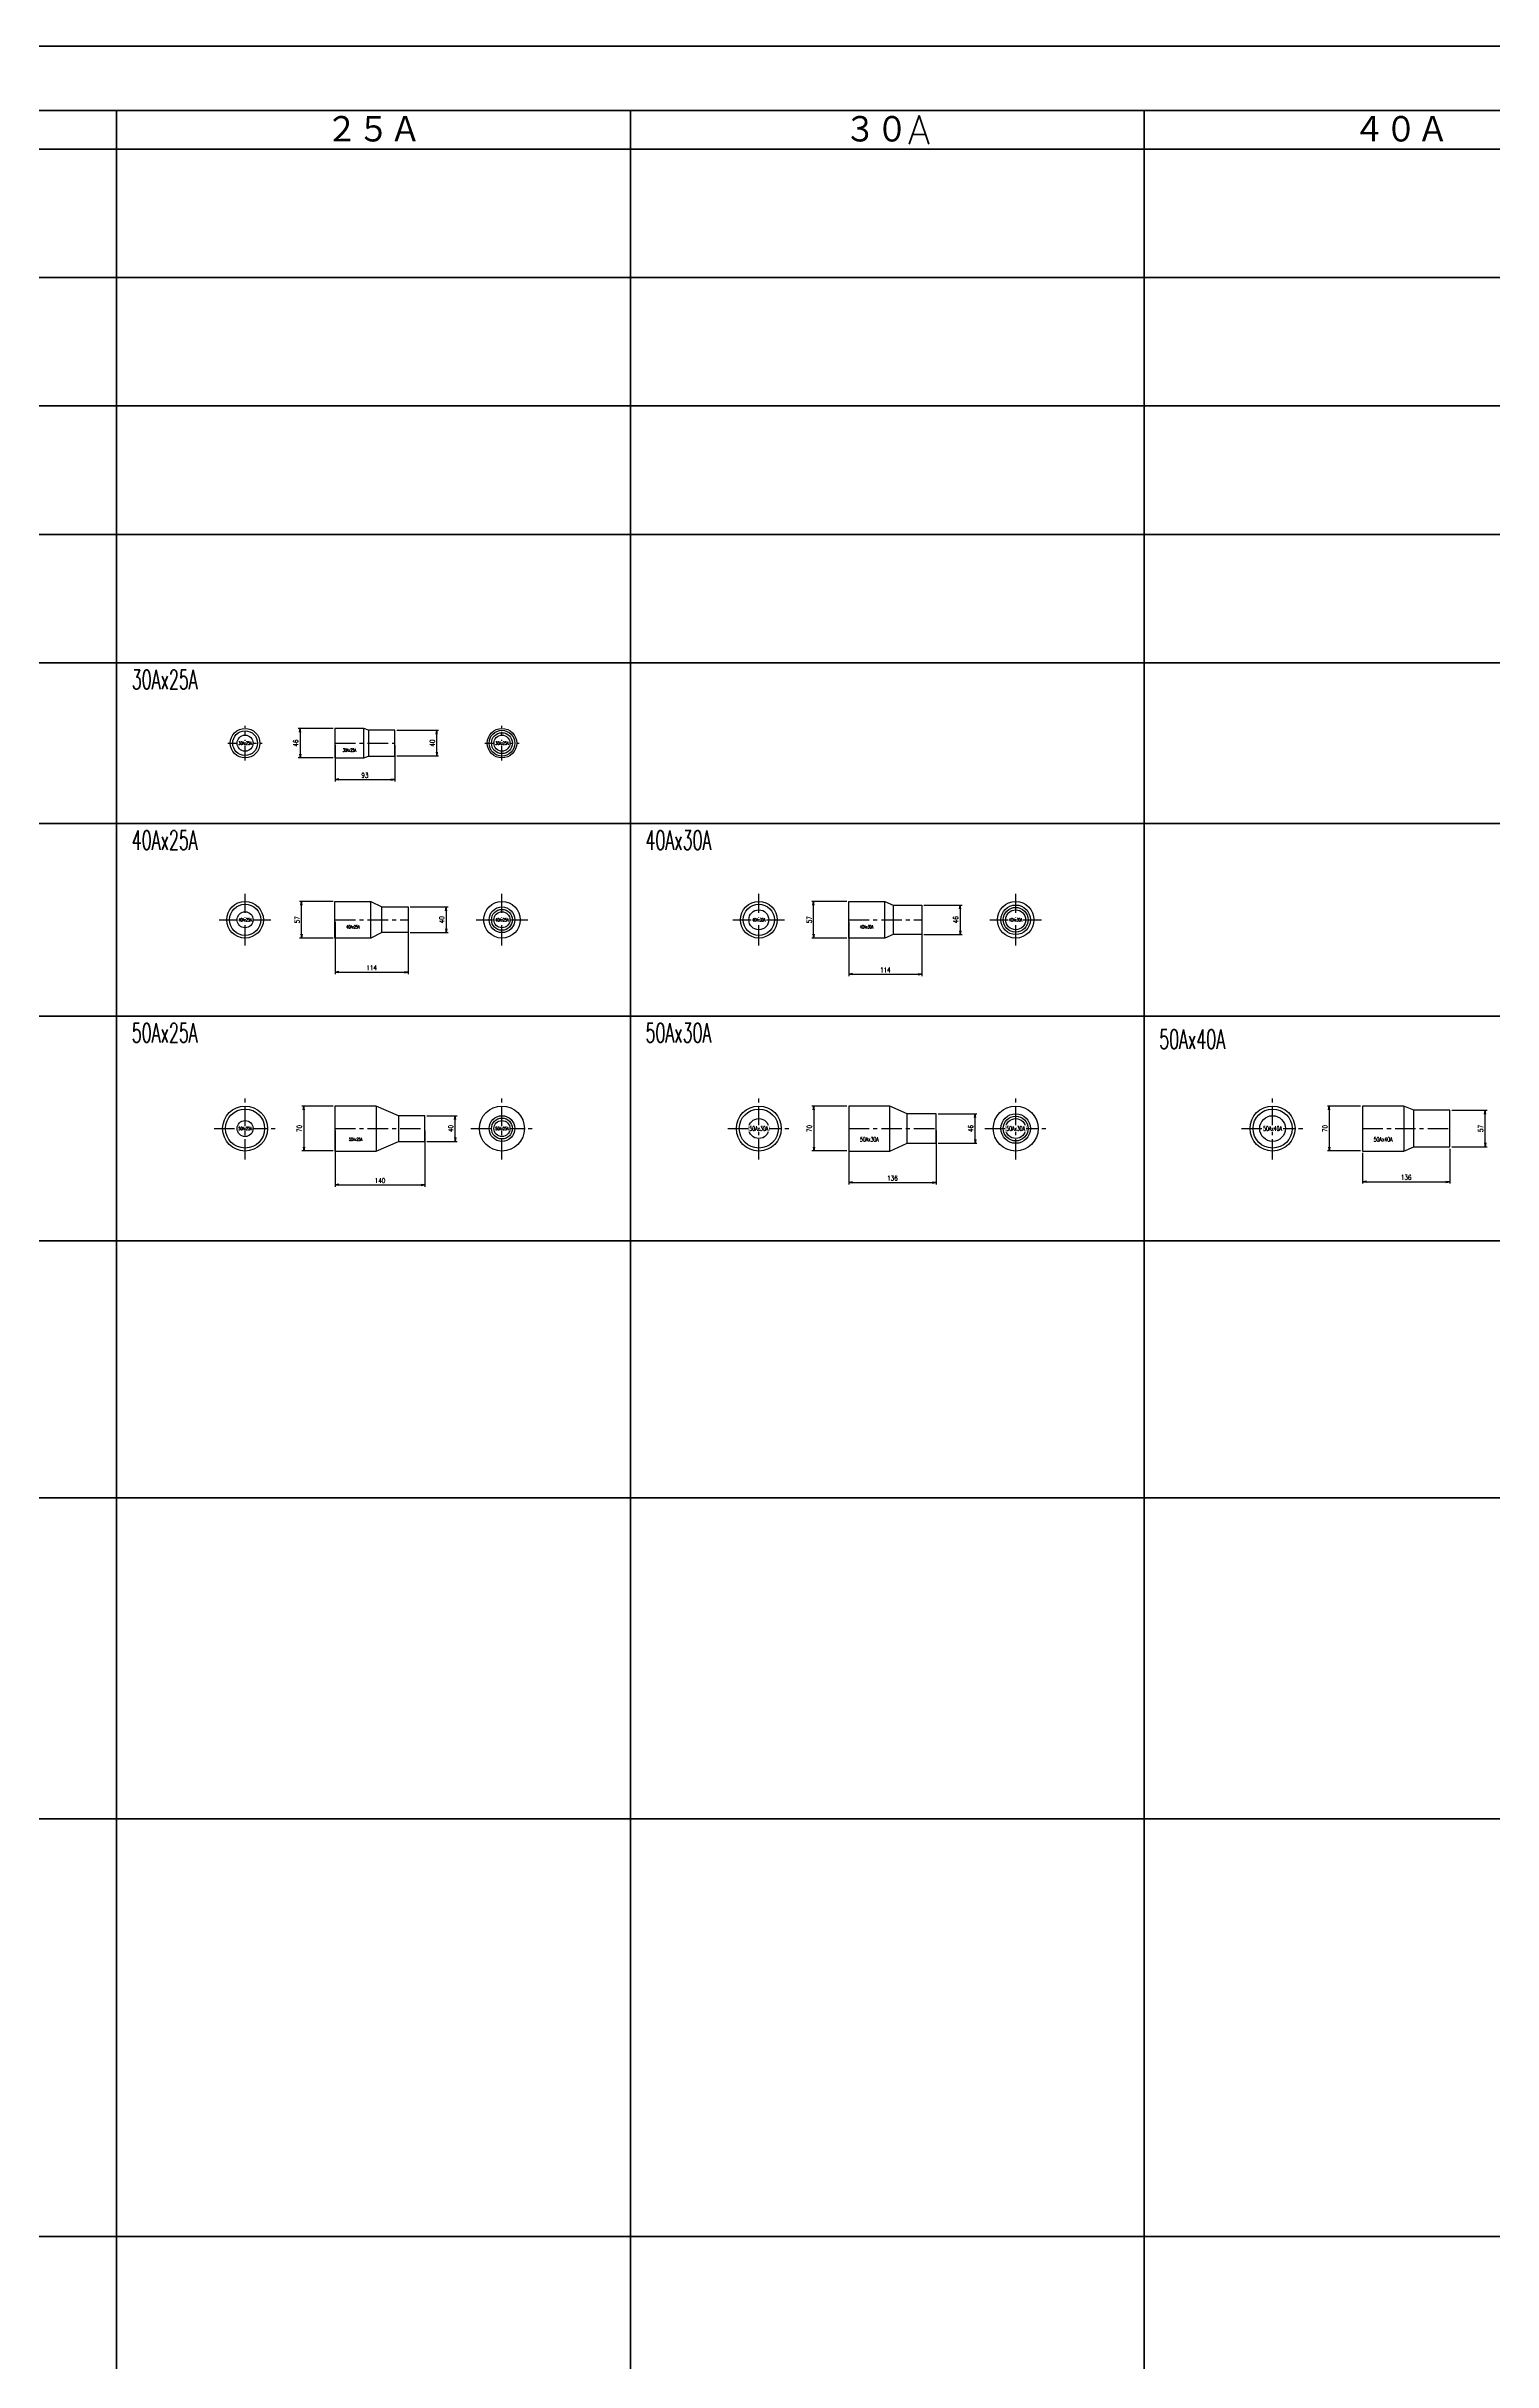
# Model space of a CAD drawing. Header units: millimetres. Extents: x 1711 to 90196, y -23291 to 8516.
# Drawn here: x 6876 to 9128, y -1997 to 1608 of the extents above; entities that cross this region are included whole.
import ezdxf

# ---------------------------------------------------------------- set-up
doc = ezdxf.new("R2010")
doc.units = ezdxf.units.MM
doc.header["$PDMODE"] = 35
doc.linetypes.add('CENTER', pattern=[50.8, 31.75, -6.35, 6.35, -6.35])
doc.layers.add('line', color=153, linetype='Continuous', lineweight=50)
for name, color, linetype in [('寸法', 2, 'Continuous'), ('配管-CVP', 4, 'Continuous'), ('＃配管（PVC)', 21, 'Continuous')]:
    doc.layers.add(name, color=color, linetype=linetype)
doc.styles.add('kpk', font='romans.shx', dxfattribs={"width": 0.7, "bigfont": 'extfont2.shx'})
doc.styles.get("Standard").update_dxf_attribs({"font": 'romans.shx', "bigfont": 'extfont.shx'})
doc.dimstyles.new('KPK-3', dxfattribs={"dimscale": 3, "dimtxt": 2.5, "dimasz": 2, "dimexe": 1, "dimexo": 1, "dimgap": 1, "dimtad": 3, "dimdec": 1, "dimdsep": 46, "dimtxsty": 'kpk', "dimblk": 'OPEN', "dimcen": 2.5, "dimclrd": 2, "dimclre": 2, "dimclrt": 4, "dimadec": 1, "dimazin": 2, "dimtfac": 1, "dimtdec": 1, "dimtmove": 0, "dimatfit": 2, "dimldrblk": 'OPEN', "dimfxl": 0, "dimlwd": -1, "dimlwe": -1, "dimarcsym": 0})

# ---------------------------------------------------------------- blocks, each defined once
blk = doc.blocks.new('_Open')
at = {"color": 0, "linetype": 'ByBlock', "lineweight": -2}
for p, q in [((-1, 0.17), (0, 0)), ((-1, -0.17), (0, 0)), ((0, 0), (-1, 0))]:
    blk.add_line(p, q, dxfattribs=at)
blk = doc.blocks.new('*D2676')
at = {"layer": 'Defpoints', "color": 0, "transparency": 16777216}
for p in [(7325.4, 522.6), (7418.4, 522.6), (7418.4, 465.8)]:
    blk.add_point(p, dxfattribs=at)
at = {"layer": '寸法', "color": 2, "transparency": 16777216}
for p, q in [((7325.4, 519.6), (7325.4, 462.8)), ((7418.4, 519.6), (7418.4, 462.8)), ((7331.4, 465.8), (7412.4, 465.8))]:
    blk.add_line(p, q, dxfattribs=at)
at = {"layer": '寸法', "color": 2, "transparency": 16777216, "xscale": 6, "yscale": 6, "zscale": 6, "rotation": 180}
blk.add_blockref('_Open', (7325.4, 465.8), dxfattribs=at)
at = {"layer": '寸法', "color": 2, "transparency": 16777216, "xscale": 6, "yscale": 6, "zscale": 6}
blk.add_blockref('_Open', (7418.4, 465.8), dxfattribs=at)
at = {"layer": '寸法', "color": 4, "transparency": 16777216, "insert": (7371.9, 472.5), "char_height": 7.5, "attachment_point": 5, "style": 'kpk', "bg_fill": 3, "box_fill_scale": 1.1, "bg_fill_color": 256, "bg_fill_true_color": 13158600, "bg_fill_transparency": 0}
blk.add_mtext('93', dxfattribs=at)
blk = doc.blocks.new('*D2677')
at = {"layer": 'Defpoints', "color": 0, "transparency": 16777216}
for p in [(7325.4, 247.6), (7439.4, 247.6), (7439.4, 166)]:
    blk.add_point(p, dxfattribs=at)
at = {"layer": '寸法', "color": 2, "transparency": 16777216}
for p, q in [((7325.4, 244.6), (7325.4, 163)), ((7439.4, 244.6), (7439.4, 163)), ((7331.4, 166), (7433.4, 166))]:
    blk.add_line(p, q, dxfattribs=at)
at = {"layer": '寸法', "color": 2, "transparency": 16777216, "xscale": 6, "yscale": 6, "zscale": 6, "rotation": 180}
blk.add_blockref('_Open', (7325.4, 166), dxfattribs=at)
at = {"layer": '寸法', "color": 2, "transparency": 16777216, "xscale": 6, "yscale": 6, "zscale": 6}
blk.add_blockref('_Open', (7439.4, 166), dxfattribs=at)
at = {"layer": '寸法', "color": 4, "transparency": 16777216, "insert": (7382.4, 172.8), "char_height": 7.5, "attachment_point": 5, "style": 'kpk', "bg_fill": 3, "box_fill_scale": 1.1, "bg_fill_color": 256, "bg_fill_true_color": 13158600, "bg_fill_transparency": 0}
blk.add_mtext('114', dxfattribs=at)
blk = doc.blocks.new('*D2678')
at = {"layer": 'Defpoints', "color": 0, "transparency": 16777216}
for p in [(7325.4, -77.4), (7465.4, -77.4), (7465.4, -165.2)]:
    blk.add_point(p, dxfattribs=at)
at = {"layer": '寸法', "color": 2, "transparency": 16777216}
for p, q in [((7325.4, -80.4), (7325.4, -168.2)), ((7465.4, -80.4), (7465.4, -168.2)), ((7331.4, -165.2), (7459.4, -165.2))]:
    blk.add_line(p, q, dxfattribs=at)
at = {"layer": '寸法', "color": 2, "transparency": 16777216, "xscale": 6, "yscale": 6, "zscale": 6, "rotation": 180}
blk.add_blockref('_Open', (7325.4, -165.2), dxfattribs=at)
at = {"layer": '寸法', "color": 2, "transparency": 16777216, "xscale": 6, "yscale": 6, "zscale": 6}
blk.add_blockref('_Open', (7465.4, -165.2), dxfattribs=at)
at = {"layer": '寸法', "color": 4, "transparency": 16777216, "insert": (7395.4, -158.4), "char_height": 7.5, "attachment_point": 5, "style": 'kpk', "bg_fill": 3, "box_fill_scale": 1.1, "bg_fill_color": 256, "bg_fill_true_color": 13158600, "bg_fill_transparency": 0}
blk.add_mtext('140', dxfattribs=at)
blk = doc.blocks.new('*D2679')
at = {"layer": 'Defpoints', "color": 0, "transparency": 16777216}
for p in [(8125.4, 247.6), (8239.4, 247.6), (8239.4, 162.8)]:
    blk.add_point(p, dxfattribs=at)
at = {"layer": '寸法', "color": 2, "transparency": 16777216}
for p, q in [((8125.4, 244.6), (8125.4, 159.8)), ((8239.4, 244.6), (8239.4, 159.8)), ((8131.4, 162.8), (8233.4, 162.8))]:
    blk.add_line(p, q, dxfattribs=at)
at = {"layer": '寸法', "color": 2, "transparency": 16777216, "xscale": 6, "yscale": 6, "zscale": 6, "rotation": 180}
blk.add_blockref('_Open', (8125.4, 162.8), dxfattribs=at)
at = {"layer": '寸法', "color": 2, "transparency": 16777216, "xscale": 6, "yscale": 6, "zscale": 6}
blk.add_blockref('_Open', (8239.4, 162.8), dxfattribs=at)
at = {"layer": '寸法', "color": 4, "transparency": 16777216, "insert": (8182.4, 169.5), "char_height": 7.5, "attachment_point": 5, "style": 'kpk', "bg_fill": 3, "box_fill_scale": 1.1, "bg_fill_color": 256, "bg_fill_true_color": 13158600, "bg_fill_transparency": 0}
blk.add_mtext('114', dxfattribs=at)
blk = doc.blocks.new('*D2680')
at = {"layer": 'Defpoints', "color": 0, "transparency": 16777216}
for p in [(8125.4, -77.4), (8261.4, -77.4), (8261.4, -161.6)]:
    blk.add_point(p, dxfattribs=at)
at = {"layer": '寸法', "color": 2, "transparency": 16777216}
for p, q in [((8125.4, -80.4), (8125.4, -164.6)), ((8261.4, -80.4), (8261.4, -164.6)), ((8131.4, -161.6), (8255.4, -161.6))]:
    blk.add_line(p, q, dxfattribs=at)
at = {"layer": '寸法', "color": 2, "transparency": 16777216, "xscale": 6, "yscale": 6, "zscale": 6, "rotation": 180}
blk.add_blockref('_Open', (8125.4, -161.6), dxfattribs=at)
at = {"layer": '寸法', "color": 2, "transparency": 16777216, "xscale": 6, "yscale": 6, "zscale": 6}
blk.add_blockref('_Open', (8261.4, -161.6), dxfattribs=at)
at = {"layer": '寸法', "color": 4, "transparency": 16777216, "insert": (8193.4, -154.8), "char_height": 7.5, "attachment_point": 5, "style": 'kpk', "bg_fill": 3, "box_fill_scale": 1.1, "bg_fill_color": 256, "bg_fill_true_color": 13158600, "bg_fill_transparency": 0}
blk.add_mtext('136', dxfattribs=at)
blk = doc.blocks.new('*D2681')
at = {"layer": 'Defpoints', "color": 0, "transparency": 16777216}
for p in [(9061.4, -105.9), (8925.4, -112.4), (9061.4, -160.2)]:
    blk.add_point(p, dxfattribs=at)
at = {"layer": '寸法', "color": 2, "transparency": 16777216}
for p, q in [((8925.4, -115.4), (8925.4, -163.2)), ((9061.4, -108.9), (9061.4, -163.2)), ((8931.4, -160.2), (9055.4, -160.2))]:
    blk.add_line(p, q, dxfattribs=at)
at = {"layer": '寸法', "color": 2, "transparency": 16777216, "xscale": 6, "yscale": 6, "zscale": 6, "rotation": 180}
blk.add_blockref('_Open', (8925.4, -160.2), dxfattribs=at)
at = {"layer": '寸法', "color": 2, "transparency": 16777216, "xscale": 6, "yscale": 6, "zscale": 6}
blk.add_blockref('_Open', (9061.4, -160.2), dxfattribs=at)
at = {"layer": '寸法', "color": 4, "transparency": 16777216, "insert": (8993.4, -153.5), "char_height": 7.5, "attachment_point": 5, "style": 'kpk', "bg_fill": 3, "box_fill_scale": 1.1, "bg_fill_color": 256, "bg_fill_true_color": 13158600, "bg_fill_transparency": 0}
blk.add_mtext('136', dxfattribs=at)
blk = doc.blocks.new('*D2734')
at = {"layer": 'Defpoints', "color": 0, "transparency": 16777216}
for p in [(7325.4, 545.6), (7325.4, 499.6)]:
    blk.add_point(p, dxfattribs=at)
at = {"layer": '寸法', "color": 2, "transparency": 16777216}
for p, q in [((7322.4, 545.6), (7268, 545.6)), ((7271, 539.6), (7271, 505.6)), ((7322.4, 499.6), (7268, 499.6))]:
    blk.add_line(p, q, dxfattribs=at)
at = {"layer": '寸法', "color": 2, "transparency": 16777216, "xscale": 6, "yscale": 6, "zscale": 6}
for p, rotation in [((7271, 545.6), 90), ((7271, 499.6), 270)]:
    blk.add_blockref('_Open', p, dxfattribs=dict(at, rotation=rotation))
at = {"layer": '寸法', "color": 4, "transparency": 16777216, "insert": (7264.2, 522.6), "char_height": 7.5, "attachment_point": 5, "rotation": 90, "style": 'kpk', "bg_fill": 3, "box_fill_scale": 1.1, "bg_fill_color": 256, "bg_fill_true_color": 13158600, "bg_fill_transparency": 0}
blk.add_mtext('46', dxfattribs=at)
at = {"layer": 'Defpoints', "color": 0, "transparency": 16777216}
blk.add_point((7271, 499.6), dxfattribs=at)
blk = doc.blocks.new('*D2735')
at = {"layer": 'Defpoints', "color": 0, "transparency": 16777216}
for p in [(7418.4, 542.6), (7418.4, 502.6)]:
    blk.add_point(p, dxfattribs=at)
at = {"layer": '寸法', "color": 2, "transparency": 16777216}
for p, q in [((7421.4, 542.6), (7486.7, 542.6)), ((7483.7, 508.6), (7483.7, 536.6)), ((7421.4, 502.6), (7486.7, 502.6))]:
    blk.add_line(p, q, dxfattribs=at)
at = {"layer": '寸法', "color": 2, "transparency": 16777216, "xscale": 6, "yscale": 6, "zscale": 6}
for p, rotation in [((7483.7, 542.6), 90), ((7483.7, 502.6), 270)]:
    blk.add_blockref('_Open', p, dxfattribs=dict(at, rotation=rotation))
at = {"layer": '寸法', "color": 4, "transparency": 16777216, "insert": (7476.9, 522.6), "char_height": 7.5, "attachment_point": 5, "rotation": 90, "style": 'kpk', "bg_fill": 3, "box_fill_scale": 1.1, "bg_fill_color": 256, "bg_fill_true_color": 13158600, "bg_fill_transparency": 0}
blk.add_mtext('40', dxfattribs=at)
at = {"layer": 'Defpoints', "color": 0, "transparency": 16777216}
blk.add_point((7483.7, 542.6), dxfattribs=at)
blk = doc.blocks.new('*D2736')
at = {"layer": 'Defpoints', "color": 0, "transparency": 16777216}
for p in [(7273.3, 276.1), (7325.4, 276.1), (7325.4, 219.1)]:
    blk.add_point(p, dxfattribs=at)
at = {"layer": '寸法', "color": 2, "transparency": 16777216}
for p, q in [((7322.4, 276.1), (7270.3, 276.1)), ((7273.3, 225.1), (7273.3, 270.1)), ((7322.4, 219.1), (7270.3, 219.1))]:
    blk.add_line(p, q, dxfattribs=at)
at = {"layer": '寸法', "color": 2, "transparency": 16777216, "xscale": 6, "yscale": 6, "zscale": 6}
for p, rotation in [((7273.3, 276.1), 90), ((7273.3, 219.1), 270)]:
    blk.add_blockref('_Open', p, dxfattribs=dict(at, rotation=rotation))
at = {"layer": '寸法', "color": 4, "transparency": 16777216, "insert": (7266.5, 247.6), "char_height": 7.5, "attachment_point": 5, "rotation": 90, "style": 'kpk', "bg_fill": 3, "box_fill_scale": 1.1, "bg_fill_color": 256, "bg_fill_true_color": 13158600, "bg_fill_transparency": 0}
blk.add_mtext('57', dxfattribs=at)
blk = doc.blocks.new('*D2737')
at = {"layer": 'Defpoints', "color": 0, "transparency": 16777216}
for p in [(7439.4, 267.6), (7439.4, 227.6)]:
    blk.add_point(p, dxfattribs=at)
at = {"layer": '寸法', "color": 2, "transparency": 16777216}
for p, q in [((7442.4, 267.6), (7501.5, 267.6)), ((7498.5, 261.6), (7498.5, 233.6)), ((7442.4, 227.6), (7501.5, 227.6))]:
    blk.add_line(p, q, dxfattribs=at)
at = {"layer": '寸法', "color": 2, "transparency": 16777216, "xscale": 6, "yscale": 6, "zscale": 6}
for p, rotation in [((7498.5, 267.6), 90), ((7498.5, 227.6), 270)]:
    blk.add_blockref('_Open', p, dxfattribs=dict(at, rotation=rotation))
at = {"layer": '寸法', "color": 4, "transparency": 16777216, "insert": (7491.7, 247.6), "char_height": 7.5, "attachment_point": 5, "rotation": 90, "style": 'kpk', "bg_fill": 3, "box_fill_scale": 1.1, "bg_fill_color": 256, "bg_fill_true_color": 13158600, "bg_fill_transparency": 0}
blk.add_mtext('40', dxfattribs=at)
at = {"layer": 'Defpoints', "color": 0, "transparency": 16777216}
blk.add_point((7498.5, 227.6), dxfattribs=at)
blk = doc.blocks.new('*D2738')
at = {"layer": 'Defpoints', "color": 0, "transparency": 16777216}
for p in [(7325.4, -42.4), (7276.6, -112.4), (7325.4, -112.4)]:
    blk.add_point(p, dxfattribs=at)
at = {"layer": '寸法', "color": 2, "transparency": 16777216}
for p, q in [((7322.4, -42.4), (7273.6, -42.4)), ((7276.6, -48.4), (7276.6, -106.4)), ((7322.4, -112.4), (7273.6, -112.4))]:
    blk.add_line(p, q, dxfattribs=at)
at = {"layer": '寸法', "color": 2, "transparency": 16777216, "xscale": 6, "yscale": 6, "zscale": 6}
for p, rotation in [((7276.6, -42.4), 90), ((7276.6, -112.4), 270)]:
    blk.add_blockref('_Open', p, dxfattribs=dict(at, rotation=rotation))
at = {"layer": '寸法', "color": 4, "transparency": 16777216, "insert": (7269.9, -77.4), "char_height": 7.5, "attachment_point": 5, "rotation": 90, "style": 'kpk', "bg_fill": 3, "box_fill_scale": 1.1, "bg_fill_color": 256, "bg_fill_true_color": 13158600, "bg_fill_transparency": 0}
blk.add_mtext('70', dxfattribs=at)
blk = doc.blocks.new('*D2739')
at = {"layer": 'Defpoints', "color": 0, "transparency": 16777216}
for p in [(7465.4, -57.4), (7465.4, -97.4)]:
    blk.add_point(p, dxfattribs=at)
at = {"layer": '寸法', "color": 2, "transparency": 16777216}
for p, q in [((7468.4, -57.4), (7515.5, -57.4)), ((7512.5, -91.4), (7512.5, -63.4)), ((7468.4, -97.4), (7515.5, -97.4))]:
    blk.add_line(p, q, dxfattribs=at)
at = {"layer": '寸法', "color": 2, "transparency": 16777216, "xscale": 6, "yscale": 6, "zscale": 6}
for p, rotation in [((7512.5, -57.4), 90), ((7512.5, -97.4), 270)]:
    blk.add_blockref('_Open', p, dxfattribs=dict(at, rotation=rotation))
at = {"layer": '寸法', "color": 4, "transparency": 16777216, "insert": (7505.7, -77.4), "char_height": 7.5, "attachment_point": 5, "rotation": 90, "style": 'kpk', "bg_fill": 3, "box_fill_scale": 1.1, "bg_fill_color": 256, "bg_fill_true_color": 13158600, "bg_fill_transparency": 0}
blk.add_mtext('40', dxfattribs=at)
at = {"layer": 'Defpoints', "color": 0, "transparency": 16777216}
blk.add_point((7512.5, -57.4), dxfattribs=at)
blk = doc.blocks.new('*D2740')
at = {"layer": 'Defpoints', "color": 0, "transparency": 16777216}
for p in [(8070.7, 276.1), (8125.4, 276.1), (8125.4, 219.1)]:
    blk.add_point(p, dxfattribs=at)
at = {"layer": '寸法', "color": 2, "transparency": 16777216}
for p, q in [((8122.4, 276.1), (8067.7, 276.1)), ((8070.7, 225.1), (8070.7, 270.1)), ((8122.4, 219.1), (8067.7, 219.1))]:
    blk.add_line(p, q, dxfattribs=at)
at = {"layer": '寸法', "color": 2, "transparency": 16777216, "xscale": 6, "yscale": 6, "zscale": 6}
for p, rotation in [((8070.7, 276.1), 90), ((8070.7, 219.1), 270)]:
    blk.add_blockref('_Open', p, dxfattribs=dict(at, rotation=rotation))
at = {"layer": '寸法', "color": 4, "transparency": 16777216, "insert": (8064, 247.6), "char_height": 7.5, "attachment_point": 5, "rotation": 90, "style": 'kpk', "bg_fill": 3, "box_fill_scale": 1.1, "bg_fill_color": 256, "bg_fill_true_color": 13158600, "bg_fill_transparency": 0}
blk.add_mtext('57', dxfattribs=at)
blk = doc.blocks.new('*D2741')
at = {"layer": 'Defpoints', "color": 0, "transparency": 16777216}
for p in [(8239.4, 270.6), (8239.4, 224.6)]:
    blk.add_point(p, dxfattribs=at)
at = {"layer": '寸法', "color": 2, "transparency": 16777216}
for p, q in [((8242.4, 270.6), (8301.8, 270.6)), ((8298.8, 264.6), (8298.8, 230.6)), ((8242.4, 224.6), (8301.8, 224.6))]:
    blk.add_line(p, q, dxfattribs=at)
at = {"layer": '寸法', "color": 2, "transparency": 16777216, "xscale": 6, "yscale": 6, "zscale": 6}
for p, rotation in [((8298.8, 270.6), 90), ((8298.8, 224.6), 270)]:
    blk.add_blockref('_Open', p, dxfattribs=dict(at, rotation=rotation))
at = {"layer": '寸法', "color": 4, "transparency": 16777216, "insert": (8292, 247.6), "char_height": 7.5, "attachment_point": 5, "rotation": 90, "style": 'kpk', "bg_fill": 3, "box_fill_scale": 1.1, "bg_fill_color": 256, "bg_fill_true_color": 13158600, "bg_fill_transparency": 0}
blk.add_mtext('46', dxfattribs=at)
at = {"layer": 'Defpoints', "color": 0, "transparency": 16777216}
blk.add_point((8298.8, 224.6), dxfattribs=at)
blk = doc.blocks.new('*D2742')
at = {"layer": 'Defpoints', "color": 0, "transparency": 16777216}
for p in [(8125.4, -42.4), (8070.8, -112.4), (8125.4, -112.4)]:
    blk.add_point(p, dxfattribs=at)
at = {"layer": '寸法', "color": 2, "transparency": 16777216}
for p, q in [((8122.4, -42.4), (8067.8, -42.4)), ((8070.8, -48.4), (8070.8, -106.4)), ((8122.4, -112.4), (8067.8, -112.4))]:
    blk.add_line(p, q, dxfattribs=at)
at = {"layer": '寸法', "color": 2, "transparency": 16777216, "xscale": 6, "yscale": 6, "zscale": 6}
for p, rotation in [((8070.8, -42.4), 90), ((8070.8, -112.4), 270)]:
    blk.add_blockref('_Open', p, dxfattribs=dict(at, rotation=rotation))
at = {"layer": '寸法', "color": 4, "transparency": 16777216, "insert": (8064, -77.4), "char_height": 7.5, "attachment_point": 5, "rotation": 90, "style": 'kpk', "bg_fill": 3, "box_fill_scale": 1.1, "bg_fill_color": 256, "bg_fill_true_color": 13158600, "bg_fill_transparency": 0}
blk.add_mtext('70', dxfattribs=at)
blk = doc.blocks.new('*D2743')
at = {"layer": 'Defpoints', "color": 0, "transparency": 16777216}
for p in [(8261.4, -54.4), (8261.4, -100.4)]:
    blk.add_point(p, dxfattribs=at)
at = {"layer": '寸法', "color": 2, "transparency": 16777216}
for p, q in [((8264.4, -54.4), (8325.1, -54.4)), ((8322.1, -94.4), (8322.1, -60.4)), ((8264.4, -100.4), (8325.1, -100.4))]:
    blk.add_line(p, q, dxfattribs=at)
at = {"layer": '寸法', "color": 2, "transparency": 16777216, "xscale": 6, "yscale": 6, "zscale": 6}
for p, rotation in [((8322.1, -54.4), 90), ((8322.1, -100.4), 270)]:
    blk.add_blockref('_Open', p, dxfattribs=dict(at, rotation=rotation))
at = {"layer": '寸法', "color": 4, "transparency": 16777216, "insert": (8315.3, -77.4), "char_height": 7.5, "attachment_point": 5, "rotation": 90, "style": 'kpk', "bg_fill": 3, "box_fill_scale": 1.1, "bg_fill_color": 256, "bg_fill_true_color": 13158600, "bg_fill_transparency": 0}
blk.add_mtext('46', dxfattribs=at)
at = {"layer": 'Defpoints', "color": 0, "transparency": 16777216}
blk.add_point((8322.1, -54.4), dxfattribs=at)
blk = doc.blocks.new('*D2744')
at = {"layer": 'Defpoints', "color": 0, "transparency": 16777216}
for p in [(8925.4, -42.4), (8873.7, -112.4), (8925.4, -112.4)]:
    blk.add_point(p, dxfattribs=at)
at = {"layer": '寸法', "color": 2, "transparency": 16777216}
for p, q in [((8922.4, -42.4), (8870.7, -42.4)), ((8873.7, -48.4), (8873.7, -106.4)), ((8922.4, -112.4), (8870.7, -112.4))]:
    blk.add_line(p, q, dxfattribs=at)
at = {"layer": '寸法', "color": 2, "transparency": 16777216, "xscale": 6, "yscale": 6, "zscale": 6}
for p, rotation in [((8873.7, -42.4), 90), ((8873.7, -112.4), 270)]:
    blk.add_blockref('_Open', p, dxfattribs=dict(at, rotation=rotation))
at = {"layer": '寸法', "color": 4, "transparency": 16777216, "insert": (8866.9, -77.4), "char_height": 7.5, "attachment_point": 5, "rotation": 90, "style": 'kpk', "bg_fill": 3, "box_fill_scale": 1.1, "bg_fill_color": 256, "bg_fill_true_color": 13158600, "bg_fill_transparency": 0}
blk.add_mtext('70', dxfattribs=at)
blk = doc.blocks.new('*D2745')
at = {"layer": 'Defpoints', "color": 0, "transparency": 16777216}
for p in [(9061.4, -48.9), (9116.3, -48.9), (9061.4, -105.9)]:
    blk.add_point(p, dxfattribs=at)
at = {"layer": '寸法', "color": 2, "transparency": 16777216}
for p, q in [((9064.4, -48.9), (9119.3, -48.9)), ((9116.3, -99.9), (9116.3, -54.9)), ((9064.4, -105.9), (9119.3, -105.9))]:
    blk.add_line(p, q, dxfattribs=at)
at = {"layer": '寸法', "color": 2, "transparency": 16777216, "xscale": 6, "yscale": 6, "zscale": 6}
for p, rotation in [((9116.3, -48.9), 90), ((9116.3, -105.9), 270)]:
    blk.add_blockref('_Open', p, dxfattribs=dict(at, rotation=rotation))
at = {"layer": '寸法', "color": 4, "transparency": 16777216, "insert": (9109.5, -77.4), "char_height": 7.5, "attachment_point": 5, "rotation": 90, "style": 'kpk', "bg_fill": 3, "box_fill_scale": 1.1, "bg_fill_color": 256, "bg_fill_true_color": 13158600, "bg_fill_transparency": 0}
blk.add_mtext('57', dxfattribs=at)
blk = doc.blocks.new('A$C49A61686')
at = {"layer": '＃配管（PVC)', "color": 2, "linetype": 'CENTER'}
for p, q in [((0, -48.2625), (0, 48.2625)), ((-48.2625, 0), (48.2625, 0))]:
    blk.add_line(p, q, dxfattribs=at)
at = {"layer": '＃配管（PVC)', "color": 0, "linetype": 'ByBlock'}
for radius in [35, 30.4, 20]:
    blk.add_circle((0, 0), radius, dxfattribs=at)
at = {"layer": 'Defpoints', "color": 6, "linetype": 'ByBlock', "insert": (0, 0), "char_height": 7, "attachment_point": 5, "style": 'kpk', "bg_fill": 3, "box_fill_scale": 1.2, "bg_fill_color": 256, "bg_fill_transparency": 0}
blk.add_mtext('{\\W0.6;50Ax40A}', dxfattribs=at)
blk = doc.blocks.new('A$C069B7781')
at = {"layer": '＃配管（PVC)', "color": 2, "linetype": 'CENTER'}
blk.add_line((0, 0), (136, 0), dxfattribs=at)
at = {"layer": '＃配管（PVC)', "color": 0, "linetype": 'ByBlock'}
for p, q in [((64.2, 35), (64.2, -35)), ((79.8, -28.5), (79.8, 28.5))]:
    blk.add_line(p, q, dxfattribs=at)
blk.add_lwpolyline([(79.8, 28.5), (64.2, 35), (0, 35), (0, -35), (64.2, -35), (79.8, -28.5), (136, -28.5), (136, 28.5)], close=True, dxfattribs=at)
at = {"layer": 'Defpoints', "color": 6, "linetype": 'ByBlock', "insert": (32.2, -16.8), "char_height": 7, "attachment_point": 5, "style": 'kpk', "bg_fill": 3, "box_fill_scale": 1.2, "bg_fill_color": 256, "bg_fill_transparency": 0}
blk.add_mtext('{\\W0.6;50Ax40A}', dxfattribs=at)
blk = doc.blocks.new('A$C16034F85')
at = {"layer": '＃配管（PVC)', "color": 2, "linetype": 'CENTER'}
for p, q in [((0, -48.2625), (0, 48.2625)), ((-48.2625, 0), (48.2625, 0))]:
    blk.add_line(p, q, dxfattribs=at)
at = {"layer": '＃配管（PVC)', "color": 0, "linetype": 'ByBlock'}
for radius in [35, 30.4, 15.5]:
    blk.add_circle((0, 0), radius, dxfattribs=at)
at = {"layer": 'Defpoints', "color": 6, "linetype": 'ByBlock', "insert": (0, 0), "char_height": 7, "attachment_point": 5, "style": 'kpk', "bg_fill": 3, "box_fill_scale": 1.2, "bg_fill_color": 256, "bg_fill_transparency": 0}
blk.add_mtext('{\\W0.6;50Ax30A}', dxfattribs=at)
blk = doc.blocks.new('A$C219C5579')
at = {"layer": '＃配管（PVC)', "color": 2, "linetype": 'CENTER'}
blk.add_line((0, 0), (136, 0), dxfattribs=at)
at = {"layer": '＃配管（PVC)', "color": 0, "linetype": 'ByBlock'}
for p, q in [((64.2, -35), (64.2, 35)), ((90.8, -23), (90.8, 23))]:
    blk.add_line(p, q, dxfattribs=at)
blk.add_lwpolyline([(64.2, 35), (0, 35), (0, -35), (64.2, -35), (90.8, -23), (136, -23), (136, 23), (90.8, 23)], close=True, dxfattribs=at)
at = {"layer": 'Defpoints', "color": 6, "linetype": 'ByBlock', "insert": (32.2, -16.8), "char_height": 7, "attachment_point": 5, "style": 'kpk', "bg_fill": 3, "box_fill_scale": 1.2, "bg_fill_color": 256, "bg_fill_transparency": 0}
blk.add_mtext('{\\W0.6;50Ax30A}', dxfattribs=at)
blk = doc.blocks.new('A$C213424FA')
at = {"layer": '＃配管（PVC)', "color": 2, "linetype": 'CENTER'}
for p, q in [((0, -48.2625), (0, 48.2625)), ((-48.2625, 0), (48.2625, 0))]:
    blk.add_line(p, q, dxfattribs=at)
at = {"layer": '＃配管（PVC)', "color": 0, "linetype": 'ByBlock'}
for radius in [35, 23, 19.3, 15.5]:
    blk.add_circle((0, 0), radius, dxfattribs=at)
at = {"layer": 'Defpoints', "color": 6, "linetype": 'ByBlock', "insert": (0, 0), "char_height": 7, "attachment_point": 5, "style": 'kpk', "bg_fill": 3, "box_fill_scale": 1.2, "bg_fill_color": 256, "bg_fill_transparency": 0}
blk.add_mtext('{\\W0.6;50Ax30A}', dxfattribs=at)
blk = doc.blocks.new('A$C25041765')
at = {"layer": '＃配管（PVC)', "color": 2, "linetype": 'CENTER'}
for p, q in [((0, -40.21875), (0, 40.21875)), ((-40.21875, 0), (40.21875, 0))]:
    blk.add_line(p, q, dxfattribs=at)
at = {"layer": '＃配管（PVC)', "color": 0, "linetype": 'ByBlock'}
for radius in [28.5, 24.35, 15.5]:
    blk.add_circle((0, 0), radius, dxfattribs=at)
at = {"layer": 'Defpoints', "color": 6, "linetype": 'ByBlock', "insert": (0, 0), "char_height": 5, "attachment_point": 5, "style": 'kpk', "bg_fill": 3, "box_fill_scale": 1.2, "bg_fill_color": 256, "bg_fill_transparency": 0}
blk.add_mtext('{\\W0.6;40Ax30A}', dxfattribs=at)
blk = doc.blocks.new('A$C2FB8392D')
at = {"layer": '＃配管（PVC)', "color": 2, "linetype": 'CENTER'}
blk.add_line((0, 0), (114, 0), dxfattribs=at)
at = {"layer": '＃配管（PVC)', "color": 0, "linetype": 'ByBlock'}
for p, q in [((56, -28.5), (56, 28.5)), ((69, 23), (69, -23))]:
    blk.add_line(p, q, dxfattribs=at)
blk.add_lwpolyline([(56, 28.5), (69, 23), (114, 23), (114, -23), (69, -23), (56, -28.5), (0, -28.5), (0, 28.5)], close=True, dxfattribs=at)
at = {"layer": 'Defpoints', "color": 6, "linetype": 'ByBlock', "insert": (28, -10.9), "char_height": 5, "attachment_point": 5, "style": 'kpk', "bg_fill": 3, "box_fill_scale": 1.2, "bg_fill_color": 256, "bg_fill_transparency": 0}
blk.add_mtext('{\\W0.6;40Ax30A}', dxfattribs=at)
blk = doc.blocks.new('A$C3F5C5B53')
at = {"layer": '＃配管（PVC)', "color": 2, "linetype": 'CENTER'}
for p, q in [((0, -40.21875), (0, 40.21875)), ((-40.21875, 0), (40.21875, 0))]:
    blk.add_line(p, q, dxfattribs=at)
at = {"layer": '＃配管（PVC)', "color": 0, "linetype": 'ByBlock'}
for radius in [28.5, 23, 19.3, 15.5]:
    blk.add_circle((0, 0), radius, dxfattribs=at)
at = {"layer": 'Defpoints', "color": 6, "linetype": 'ByBlock', "insert": (0, 0), "char_height": 5, "attachment_point": 5, "style": 'kpk', "bg_fill": 3, "box_fill_scale": 1.2, "bg_fill_color": 256, "bg_fill_transparency": 0}
blk.add_mtext('{\\W0.6;40Ax30A}', dxfattribs=at)
blk = doc.blocks.new('A$C109319E0')
at = {"layer": '＃配管（PVC)', "color": 2, "linetype": 'CENTER'}
for p, q in [((0, -48.2625), (0, 48.2625)), ((-48.2625, 0), (48.2625, 0))]:
    blk.add_line(p, q, dxfattribs=at)
at = {"layer": '＃配管（PVC)', "color": 0, "linetype": 'ByBlock'}
for radius in [35, 30.4, 12.5]:
    blk.add_circle((0, 0), radius, dxfattribs=at)
at = {"layer": 'Defpoints', "color": 6, "linetype": 'ByBlock', "insert": (0, 0), "char_height": 5, "attachment_point": 5, "style": 'kpk', "bg_fill": 3, "box_fill_scale": 1.2, "bg_fill_color": 256, "bg_fill_transparency": 0}
blk.add_mtext('{\\W0.6;50Ax25A}', dxfattribs=at)
blk = doc.blocks.new('A$C2456240C')
at = {"layer": '＃配管（PVC)', "color": 2, "linetype": 'CENTER'}
blk.add_line((0, 0), (140, 0), dxfattribs=at)
at = {"layer": '＃配管（PVC)', "color": 0, "linetype": 'ByBlock'}
for p, q in [((64.2, 35), (64.2, -35)), ((98.8, 20), (98.8, -20))]:
    blk.add_line(p, q, dxfattribs=at)
blk.add_lwpolyline([(140, -20), (140, 20), (98.8, 20), (64.2, 35), (0, 35), (0, -35), (64.2, -35), (98.8, -20)], close=True, dxfattribs=at)
at = {"layer": 'Defpoints', "color": 6, "linetype": 'ByBlock', "insert": (32.2, -16.8), "char_height": 5, "attachment_point": 5, "style": 'kpk', "bg_fill": 3, "box_fill_scale": 1.2, "bg_fill_color": 256, "bg_fill_transparency": 0}
blk.add_mtext('{\\W0.6;50Ax25A}', dxfattribs=at)
blk = doc.blocks.new('A$C4C046B31')
at = {"layer": '＃配管（PVC)', "color": 2, "linetype": 'CENTER'}
for p, q in [((0, -48.2625), (0, 48.2625)), ((-48.2625, 0), (48.2625, 0))]:
    blk.add_line(p, q, dxfattribs=at)
at = {"layer": '＃配管（PVC)', "color": 0, "linetype": 'ByBlock'}
for radius in [35, 20, 16.275, 12.5]:
    blk.add_circle((0, 0), radius, dxfattribs=at)
at = {"layer": 'Defpoints', "color": 6, "linetype": 'ByBlock', "insert": (0, 0), "char_height": 5, "attachment_point": 5, "style": 'kpk', "bg_fill": 3, "box_fill_scale": 1.2, "bg_fill_color": 256, "bg_fill_transparency": 0}
blk.add_mtext('{\\W0.6;50Ax25A}', dxfattribs=at)
blk = doc.blocks.new('A$C40007367')
at = {"layer": '＃配管（PVC)', "color": 2, "linetype": 'CENTER'}
for p, q in [((0, -40.21875), (0, 40.21875)), ((-40.21875, 0), (40.21875, 0))]:
    blk.add_line(p, q, dxfattribs=at)
at = {"layer": '＃配管（PVC)', "color": 0, "linetype": 'ByBlock'}
for radius in [28.5, 24.35, 12.5]:
    blk.add_circle((0, 0), radius, dxfattribs=at)
at = {"layer": 'Defpoints', "color": 6, "linetype": 'ByBlock', "insert": (0, 0), "char_height": 5, "attachment_point": 5, "style": 'kpk', "bg_fill": 3, "box_fill_scale": 1.2, "bg_fill_color": 256, "bg_fill_transparency": 0}
blk.add_mtext('{\\W0.6;40Ax25A}', dxfattribs=at)
blk = doc.blocks.new('A$C0AFA6EBC')
at = {"layer": '＃配管（PVC)', "color": 2, "linetype": 'CENTER'}
blk.add_line((0, 0), (114, 0), dxfattribs=at)
at = {"layer": '＃配管（PVC)', "color": 0, "linetype": 'ByBlock'}
for p, q in [((56, -28.5), (56, 28.5)), ((73, -20), (73, 20))]:
    blk.add_line(p, q, dxfattribs=at)
blk.add_lwpolyline([(114, 20), (114, -20), (73, -20), (56, -28.5), (0, -28.5), (0, 28.5), (56, 28.5), (73, 20)], close=True, dxfattribs=at)
at = {"layer": 'Defpoints', "color": 6, "linetype": 'ByBlock', "insert": (28, -10.9), "char_height": 5, "attachment_point": 5, "style": 'kpk', "bg_fill": 3, "box_fill_scale": 1.2, "bg_fill_color": 256, "bg_fill_transparency": 0}
blk.add_mtext('{\\W0.6;40Ax25A}', dxfattribs=at)
blk = doc.blocks.new('A$C11ED27DE')
at = {"layer": '＃配管（PVC)', "color": 2, "linetype": 'CENTER'}
for p, q in [((0, -40.21875), (0, 40.21875)), ((-40.21875, 0), (40.21875, 0))]:
    blk.add_line(p, q, dxfattribs=at)
at = {"layer": '＃配管（PVC)', "color": 0, "linetype": 'ByBlock'}
for radius in [28.5, 20, 16.275, 12.5]:
    blk.add_circle((0, 0), radius, dxfattribs=at)
at = {"layer": 'Defpoints', "color": 6, "linetype": 'ByBlock', "insert": (0, 0), "char_height": 5, "attachment_point": 5, "style": 'kpk', "bg_fill": 3, "box_fill_scale": 1.2, "bg_fill_color": 256, "bg_fill_transparency": 0}
blk.add_mtext('{\\W0.6;40Ax25A}', dxfattribs=at)
blk = doc.blocks.new('A$C5D653552')
at = {"layer": '＃配管（PVC)', "color": 2, "linetype": 'CENTER'}
for p, q in [((-26.8125, 0), (26.8125, 0)), ((0, -26.8125), (0, 26.8125))]:
    blk.add_line(p, q, dxfattribs=at)
at = {"layer": '＃配管（PVC)', "color": 0, "linetype": 'ByBlock'}
for radius in [23, 19.3, 12.5]:
    blk.add_circle((0, 0), radius, dxfattribs=at)
at = {"layer": 'Defpoints', "color": 6, "linetype": 'ByBlock', "insert": (0, 0), "char_height": 5, "attachment_point": 5, "style": 'kpk', "bg_fill": 3, "box_fill_scale": 1.2, "bg_fill_color": 256, "bg_fill_transparency": 0}
blk.add_mtext('{\\W0.6;30Ax25A}', dxfattribs=at)
blk = doc.blocks.new('A$C13307047')
at = {"layer": '＃配管（PVC)', "color": 2, "linetype": 'CENTER'}
blk.add_line((0, 0), (93, 0), dxfattribs=at)
at = {"layer": '＃配管（PVC)', "color": 0, "linetype": 'ByBlock'}
for p, q in [((44.8, -23), (44.8, 23)), ((52.2, 20), (52.2, -20))]:
    blk.add_line(p, q, dxfattribs=at)
blk.add_lwpolyline([(52.2, -20), (93, -20), (93, 20), (52.2, 20), (44.8, 23), (0, 23), (0, -23), (44.8, -23)], close=True, dxfattribs=at)
at = {"layer": 'Defpoints', "color": 6, "linetype": 'ByBlock', "insert": (22.6, -10.9), "char_height": 5, "attachment_point": 5, "style": 'kpk', "bg_fill": 3, "box_fill_scale": 1.2, "bg_fill_color": 256, "bg_fill_transparency": 0}
blk.add_mtext('{\\W0.6;30Ax25A}', dxfattribs=at)
blk = doc.blocks.new('A$C7FE57898')
at = {"layer": '＃配管（PVC)', "color": 2, "linetype": 'CENTER'}
for p, q in [((-26.8125, 0), (26.8125, 0)), ((0, -26.8125), (0, 26.8125))]:
    blk.add_line(p, q, dxfattribs=at)
at = {"layer": '＃配管（PVC)', "color": 0, "linetype": 'ByBlock'}
for radius in [23, 20, 16.275, 12.5]:
    blk.add_circle((0, 0), radius, dxfattribs=at)
at = {"layer": 'Defpoints', "color": 6, "linetype": 'ByBlock', "insert": (0, 0), "char_height": 5, "attachment_point": 5, "style": 'kpk', "bg_fill": 3, "box_fill_scale": 1.2, "bg_fill_color": 256, "bg_fill_transparency": 0}
blk.add_mtext('{\\W0.6;30Ax25A}', dxfattribs=at)
blk = doc.blocks.new('A$Cdf689383')
at = {"layer": 'line'}
for p, q in [((2520, -100), (14020, -100)), ((4920, -100), (4920, -7210)), ((5720, -100), (5720, -7210)), ((6520, -100), (6520, -7210))]:
    blk.add_line(p, q, dxfattribs=at)
for points in [[(2520, -160), (2460, 0), (14020, 0), (14020, -7210), (2460, -7210), (2460, 0), (1260, 0), (1260, -7210)], [(0, -160), (1260, -160), (2460, -160), (14020, -160)], [(0, -360), (1260, -360), (2460, -360), (14020, -360)], [(0, -560), (1260, -560), (2460, -560), (14020, -560)], [(0, -760), (1260, -760), (2460, -760), (14020, -760)], [(0, -960), (1260, -960), (2460, -960), (14020, -960)], [(0, -1210), (1260, -1210), (2460, -1210), (14020, -1210)], [(0, -1510), (1260, -1510), (2460, -1510), (14020, -1510)], [(0, -1860), (1260, -1860), (2460, -1860), (14020, -1860)], [(0, -2260), (1260, -2260), (2460, -2260), (14020, -2260)], [(0, -2760), (1260, -2760), (2460, -2760), (14020, -2760)], [(0, -3410), (1260, -3410), (2460, -3410), (14020, -3410)]]:
    blk.add_lwpolyline(points, dxfattribs=at)
for s, insert, char_height, attachment_point in [('２５Ａ', (5320, -130), 45, 5), ('３０A', (6120, -130), 45, 5), ('４０Ａ', (6920, -130), 45, 5), ('{\\W0.6;30Ax25A}', (4943.6, -985.9), 30, 4), ('{\\W0.6;40Ax25A}', (4943.6, -1235.9), 30, 4), ('{\\W0.6;40Ax30A}', (5743.6, -1235.9), 30, 4), ('{\\W0.6;50Ax25A}', (4943.6, -1535.9), 30, 4), ('{\\W0.6;50Ax30A}', (5743.6, -1535.9), 30, 4), ('{\\W0.6;50Ax40A}', (6543.6, -1546), 30, 4)]:
    blk.add_mtext(s, dxfattribs=dict(at, insert=insert, char_height=char_height, attachment_point=attachment_point))

msp = doc.modelspace()

# ---------------------------------------------------------------- block references
at = {"layer": '配管-CVP'}
for name, p in [('A$C5D653552', (7185.3602, 522.5677)), ('A$C7FE57898', (7585.3602, 522.5677)), ('A$C40007367', (7185.3602, 247.5677)), ('A$C11ED27DE', (7585.3602, 247.5677)), ('A$C25041765', (7985.3602, 247.5677)), ('A$C3F5C5B53', (8385.3602, 247.5677)), ('A$C109319E0', (7185.3602, -77.4323)), ('A$C4C046B31', (7585.3602, -77.4323)), ('A$C16034F85', (7985.3602, -77.4323)), ('A$C49A61686', (8785.3602, -77.4323))]:
    msp.add_blockref(name, p, dxfattribs=at)

# ---------------------------------------------------------------- dimensions: what is measured, and where the dimension line sits
at = {"layer": '寸法'}
for base, p1, p2, picture, middle in [((7418.3602, 465.7839), (7325.3602, 522.5677), (7418.3602, 522.5677), '*D2676', (7371.8602, 472.5339)), ((7439.3602, 166.0453), (7325.3602, 247.5677), (7439.3602, 247.5677), '*D2677', (7382.3602, 172.7953)), ((8239.3602, 162.7734), (8125.3602, 247.5677), (8239.3602, 247.5677), '*D2679', (8182.3602, 169.5234)), ((7465.3602, -165.1596), (7325.3602, -77.4323), (7465.3602, -77.4323), '*D2678', (7395.3602, -158.4096)), ((8261.3602, -161.5997), (8125.3602, -77.4323), (8261.3602, -77.4323), '*D2680', (8193.3602, -154.8497)), ((9061.3602, -160.2477), (8925.3602, -112.4323), (9061.3602, -105.9323), '*D2681', (8993.3602, -153.4977))]:
    dim = msp.add_linear_dim(base=base, p1=p1, p2=p2, dimstyle='KPK-3', dxfattribs=at)
    dim.commit()
    dim.dimension.update_dxf_attribs({"geometry": picture, "text_midpoint": middle})

# ---------------------------------------------------------------- next in the draw order: dimensions: what is measured, and where the dimension line sits
for base, p1, p2, picture, middle in [((7270.9819, 499.5677), (7325.3602, 545.5677), (7325.3602, 499.5677), '*D2734', (7264.2319, 522.5677)), ((7483.6646, 542.5677), (7418.3602, 502.5677), (7418.3602, 542.5677), '*D2735', (7476.9146, 522.5677)), ((7273.2781, 276.0677), (7325.3602, 219.0677), (7325.3602, 276.0677), '*D2736', (7266.5281, 247.5677)), ((7498.4915, 227.5677), (7439.3602, 267.5677), (7439.3602, 227.5677), '*D2737', (7491.7415, 247.5677)), ((8070.7347, 276.0677), (8125.3602, 219.0677), (8125.3602, 276.0677), '*D2740', (8063.9847, 247.5677)), ((8298.7582, 224.5677), (8239.3602, 270.5677), (8239.3602, 224.5677), '*D2741', (8292.0082, 247.5677)), ((7276.6139, -112.4323), (7325.3602, -42.4323), (7325.3602, -112.4323), '*D2738', (7269.8639, -77.4323)), ((7512.4755, -57.4323), (7465.3602, -97.4323), (7465.3602, -57.4323), '*D2739', (7505.7255, -77.4323)), ((8070.7571, -112.4323), (8125.3602, -42.4323), (8125.3602, -112.4323), '*D2742', (8064.0071, -77.4323)), ((8322.0947, -54.4323), (8261.3602, -100.4323), (8261.3602, -54.4323), '*D2743', (8315.3447, -77.4323)), ((8873.6541, -112.4323), (8925.3602, -42.4323), (8925.3602, -112.4323), '*D2744', (8866.9041, -77.4323)), ((9116.2528, -48.9323), (9061.3602, -105.9323), (9061.3602, -48.9323), '*D2745', (9109.5028, -77.4323))]:
    dim = msp.add_linear_dim(base=base, p1=p1, p2=p2, angle=90, dimstyle='KPK-3', dxfattribs=at)
    dim.commit()
    dim.dimension.update_dxf_attribs({"geometry": picture, "text_midpoint": middle})

# ---------------------------------------------------------------- next in the draw order: block references
at = {"layer": '配管-CVP'}
for name, p in [('A$C13307047', (7325.3602, 522.5677)), ('A$C0AFA6EBC', (7325.3602, 247.5677)), ('A$C2FB8392D', (8125.3602, 247.5677)), ('A$C213424FA', (8385.3602, -77.4323)), ('A$C2456240C', (7325.3602, -77.4323)), ('A$C219C5579', (8125.3602, -77.4323)), ('A$C069B7781', (8925.3602, -77.4323))]:
    msp.add_blockref(name, p, dxfattribs=at)

# ---------------------------------------------------------------- next in the draw order: block references
at = {"layer": 'line', "linetype": 'ByBlock'}
msp.add_blockref('A$Cdf689383', (2065.3602, 1607.5677), dxfattribs=at)

doc.saveas('drawing.dxf')
